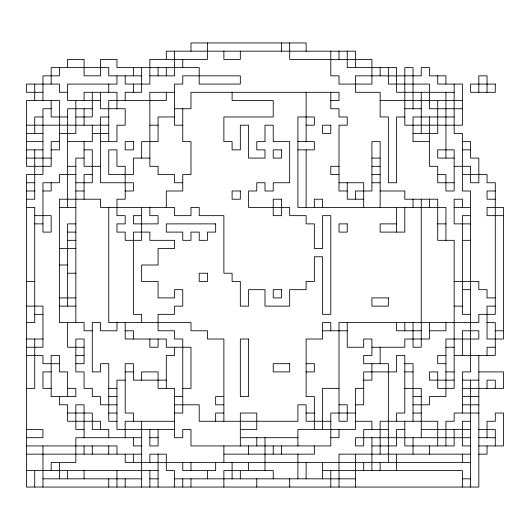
<?xml version="1.0" encoding="UTF-8"?>
<svg xmlns="http://www.w3.org/2000/svg" width="530" height="530" viewBox="0 0 530 530"><rect width="100%" height="100%" fill="white"/><g stroke="black" fill="none" stroke-linecap="round" stroke-linejoin="round"><path stroke-width="0.79" d="M141.636 75.843L108.743 75.843L108.743 67.621L51.171 67.621L51.171 84.071M149.864 75.843L174.536 75.843L174.536 51.171M42.95 92.293L26.5 92.293L26.5 84.071L59.4 84.071L59.4 92.293L67.621 92.293M174.536 92.293L149.864 92.293L149.864 166.307L158.086 166.307L158.086 174.536L174.536 174.536L174.536 182.757L182.757 182.757M454.157 92.293L396.586 92.293L396.586 67.621L347.243 67.621L347.243 51.171M100.514 100.514L67.621 100.514L67.621 84.071L116.964 84.071L116.964 75.843M330.793 100.514L339.014 100.514L339.014 92.293L190.985 92.293L190.985 108.743L174.536 108.743M380.136 100.514L462.379 100.514M51.171 108.743L42.95 108.743L42.95 174.536L26.5 174.536L26.5 487.05L478.828 487.05L478.828 355.464M92.293 108.743L67.621 108.743L67.621 207.429M404.807 108.743L421.257 108.743M462.379 108.743L429.485 108.743L429.485 84.071L388.364 84.071L388.364 67.621M42.95 116.964L34.722 116.964L34.722 133.414M67.621 116.964L51.171 116.964L51.171 100.514M75.843 116.964L92.293 116.964L92.293 92.293M108.743 116.964L100.514 116.964L100.514 182.757L133.414 182.757L133.414 190.985L125.193 190.985M174.536 116.964L158.086 116.964L158.086 141.636L141.636 141.636L141.636 158.086M404.807 116.964L396.586 116.964L396.586 182.757L388.364 182.757L388.364 116.964L380.136 116.964L380.136 92.293L355.464 92.293L355.464 75.843L421.257 75.843L421.257 67.621L429.485 67.621L429.485 75.843L445.929 75.843L445.929 84.071M454.157 116.964L413.036 116.964L413.036 141.636L429.485 141.636M26.5 125.193L108.743 125.193M149.864 125.193L158.086 125.193M182.757 125.193L174.536 125.193L174.536 84.071L182.757 84.071L182.757 75.843L240.328 75.843L240.328 84.071L199.207 84.071L199.207 67.621L116.964 67.621L116.964 59.4L100.514 59.4L100.514 75.843L84.071 75.843L84.071 59.4L67.621 59.4L67.621 67.621M306.121 125.193L314.343 125.193L314.343 116.964L297.9 116.964L297.9 207.429L445.929 207.429L445.929 240.328M26.5 133.414L42.95 133.414M59.4 133.414L75.843 133.414L75.843 100.514M92.293 133.414L108.743 133.414M413.036 133.414L437.707 133.414L437.707 100.514M26.5 141.636L42.95 141.636M59.4 141.636L51.171 141.636L51.171 166.307L26.5 166.307L26.5 100.514L59.4 100.514L59.4 149.864L51.171 149.864M67.621 141.636L92.293 141.636L92.293 125.193M100.514 141.636L116.964 141.636L116.964 125.193L125.193 125.193L125.193 108.743L100.514 108.743L100.514 92.293M297.9 141.636L314.343 141.636L314.343 149.864L297.9 149.864M462.379 141.636L470.6 141.636L470.6 158.086L478.828 158.086L478.828 182.757L470.6 182.757L470.6 166.307L454.157 166.307M26.5 149.864L42.95 149.864M84.071 149.864L92.293 149.864L92.293 182.757L75.843 182.757M462.379 149.864L470.6 149.864M26.5 158.086L51.171 158.086M84.071 158.086L75.843 158.086L75.843 322.571M149.864 158.086L133.414 158.086L133.414 174.536L108.743 174.536L108.743 149.864L116.964 149.864L116.964 166.307L125.193 166.307L125.193 199.207L116.964 199.207L116.964 215.657L125.193 215.657L125.193 223.879L116.964 223.879L116.964 232.1L125.193 232.1L125.193 240.328L141.636 240.328L141.636 207.429M371.914 158.086L380.136 158.086M454.157 158.086L437.707 158.086L437.707 149.864L454.157 149.864L454.157 190.985L445.929 190.985L445.929 174.536L437.707 174.536M67.621 166.307L75.843 166.307M100.514 166.307L84.071 166.307L84.071 141.636M339.014 166.307L330.793 166.307L330.793 174.536L339.014 174.536M371.914 166.307L380.136 166.307M75.843 174.536L59.4 174.536L59.4 182.757L42.95 182.757L42.95 232.1L51.171 232.1L51.171 215.657L34.722 215.657M92.293 174.536L84.071 174.536L84.071 199.207M371.914 174.536L380.136 174.536M462.379 174.536L487.05 174.536L487.05 182.757L495.278 182.757L495.278 314.343L478.828 314.343L478.828 322.571L339.014 322.571L339.014 421.257L347.243 421.257L347.243 404.807L339.014 404.807M26.5 182.757L34.722 182.757M339.014 182.757L363.693 182.757L363.693 207.429M371.914 182.757L380.136 182.757M454.157 182.757L437.707 182.757L437.707 166.307L429.485 166.307L429.485 116.964M26.5 190.985L34.722 190.985M42.95 190.985L51.171 190.985L51.171 182.757M75.843 190.985L84.071 190.985M347.243 190.985L339.014 190.985L339.014 125.193L347.243 125.193L347.243 116.964L339.014 116.964L339.014 108.743L330.793 108.743L330.793 92.293M380.136 190.985L404.807 190.985L404.807 199.207L437.707 199.207L437.707 240.328L454.157 240.328L454.157 388.364L437.707 388.364L437.707 371.914L429.485 371.914L429.485 380.136L454.157 380.136M495.278 190.985L487.05 190.985L487.05 199.207L495.278 199.207M26.5 199.207L34.722 199.207L34.722 149.864M363.693 199.207L347.243 199.207L347.243 182.757M26.5 207.429L34.722 207.429L34.722 322.571L26.5 322.571M59.4 207.429L75.843 207.429M454.157 207.429L470.6 207.429M141.636 215.657L133.414 215.657L133.414 223.879L158.086 223.879L158.086 215.657L149.864 215.657L149.864 207.429M470.6 215.657L462.379 215.657L462.379 314.343L470.6 314.343M503.5 215.657L487.05 215.657L487.05 207.429L503.5 207.429L503.5 339.014L487.05 339.014L487.05 306.121L495.278 306.121M34.722 223.879L42.95 223.879M75.843 223.879L67.621 223.879L67.621 306.121M396.586 223.879L380.136 223.879L380.136 232.1L404.807 232.1L404.807 207.429M437.707 223.879L445.929 223.879M470.6 223.879L454.157 223.879L454.157 199.207L462.379 199.207L462.379 207.429M67.621 232.1L75.843 232.1M67.621 240.328L75.843 240.328M462.379 240.328L470.6 240.328M59.4 248.55L75.843 248.55M59.4 265L67.621 265M67.621 273.222L75.843 273.222M26.5 281.45L34.722 281.45M454.157 281.45L478.828 281.45L478.828 289.671L487.05 289.671L487.05 297.9L495.278 297.9M462.379 289.671L470.6 289.671M59.4 297.9L75.843 297.9M26.5 306.121L42.95 306.121L42.95 347.243L26.5 347.243M59.4 306.121L75.843 306.121M454.157 306.121L462.379 306.121M34.722 314.343L42.95 314.343M487.05 322.571L495.278 322.571L495.278 355.464L454.157 355.464M92.293 330.793L84.071 330.793L84.071 322.571L59.4 322.571L59.4 199.207L100.514 199.207L100.514 207.429L174.536 207.429L174.536 215.657L190.985 215.657L190.985 207.429L199.207 207.429L199.207 215.657L223.879 215.657L223.879 273.222L232.1 273.222L232.1 281.45L240.328 281.45L240.328 306.121L248.55 306.121L248.55 289.671L265 289.671L265 306.121L289.671 306.121L289.671 289.671L306.121 289.671L306.121 281.45L314.343 281.45L314.343 256.778L322.571 256.778L322.571 314.343L330.793 314.343L330.793 215.657L322.571 215.657L322.571 248.55L314.343 248.55L314.343 223.879L306.121 223.879L306.121 215.657L289.671 215.657L289.671 207.429L248.55 207.429L248.55 190.985L256.778 190.985L256.778 182.757L265 182.757L265 190.985L273.222 190.985L273.222 182.757L289.671 182.757L289.671 141.636L273.222 141.636L273.222 125.193L265 125.193L265 141.636L256.778 141.636L256.778 149.864L265 149.864L265 158.086L248.55 158.086L248.55 125.193L240.328 125.193L240.328 149.864L232.1 149.864L232.1 141.636L223.879 141.636L223.879 116.964L273.222 116.964L273.222 100.514L232.1 100.514L232.1 92.293M125.193 330.793L133.414 330.793L133.414 339.014M322.571 330.793L347.243 330.793M421.257 330.793L396.586 330.793L396.586 322.571M429.485 330.793L445.929 330.793L445.929 322.571M495.278 330.793L503.5 330.793M26.5 339.014L42.95 339.014M84.071 347.243L67.621 347.243L67.621 322.571M371.914 347.243L404.807 347.243L404.807 339.014L429.485 339.014L429.485 322.571M445.929 347.243L454.157 347.243M495.278 347.243L487.05 347.243L487.05 355.464M26.5 355.464L42.95 355.464L42.95 363.693L59.4 363.693M75.843 355.464L84.071 355.464M445.929 355.464L437.707 355.464L437.707 363.693L445.929 363.693M75.843 363.693L84.071 363.693L84.071 339.014L75.843 339.014L75.843 371.914L84.071 371.914L84.071 388.364L92.293 388.364L92.293 396.586L100.514 396.586L100.514 404.807L116.964 404.807M306.121 363.693L314.343 363.693L314.343 371.914L306.121 371.914M404.807 363.693L413.036 363.693L413.036 421.257M51.171 371.914L42.95 371.914L42.95 388.364L51.171 388.364M125.193 371.914L133.414 371.914M404.807 371.914L413.036 371.914M445.929 371.914L454.157 371.914M478.828 371.914L503.5 371.914L503.5 388.364L462.379 388.364M125.193 380.136L116.964 380.136L116.964 429.485L174.536 429.485M166.307 380.136L133.414 380.136L133.414 363.693L125.193 363.693L125.193 413.036L133.414 413.036L133.414 421.257M363.693 380.136L371.914 380.136L371.914 363.693M462.379 380.136L478.828 380.136M26.5 388.364L34.722 388.364L34.722 339.014M67.621 388.364L75.843 388.364L75.843 396.586L51.171 396.586L51.171 355.464L59.4 355.464L59.4 371.914L67.621 371.914L67.621 396.586M108.743 388.364L116.964 388.364M182.757 388.364L190.985 388.364L190.985 347.243L166.307 347.243L166.307 339.014L125.193 339.014L125.193 322.571M339.014 388.364L322.571 388.364L322.571 429.485M363.693 388.364L355.464 388.364L355.464 429.485L297.9 429.485L297.9 445.929M404.807 388.364L421.257 388.364L421.257 437.707M108.743 396.586L116.964 396.586M174.536 396.586L182.757 396.586M223.879 396.586L215.657 396.586L215.657 404.807L223.879 404.807M413.036 396.586L421.257 396.586M462.379 396.586L478.828 396.586M174.536 404.807L199.207 404.807L199.207 421.257L297.9 421.257L297.9 404.807L306.121 404.807L306.121 421.257L330.793 421.257M355.464 404.807L363.693 404.807L363.693 371.914L396.586 371.914L396.586 355.464L404.807 355.464L404.807 413.036L396.586 413.036L396.586 421.257M413.036 404.807L429.485 404.807L429.485 396.586L445.929 396.586L445.929 339.014L478.828 339.014L478.828 330.793L462.379 330.793L462.379 355.464M462.379 404.807L478.828 404.807M67.621 413.036L92.293 413.036L92.293 429.485L108.743 429.485L108.743 437.707M108.743 413.036L116.964 413.036M174.536 413.036L182.757 413.036L182.757 339.014L174.536 339.014L174.536 330.793L158.086 330.793L158.086 314.343L174.536 314.343L174.536 306.121L182.757 306.121L182.757 289.671L174.536 289.671L174.536 297.9L158.086 297.9L158.086 281.45L141.636 281.45L141.636 265L158.086 265L158.086 248.55L174.536 248.55L174.536 240.328L149.864 240.328L149.864 232.1L133.414 232.1L133.414 314.343L141.636 314.343L141.636 322.571M223.879 413.036L215.657 413.036L215.657 421.257M306.121 413.036L314.343 413.036M355.464 413.036L330.793 413.036L330.793 445.929L190.985 445.929L190.985 429.485L182.757 429.485L182.757 437.707L174.536 437.707L174.536 388.364L158.086 388.364L158.086 371.914L141.636 371.914L141.636 380.136M413.036 413.036L421.257 413.036M478.828 413.036L454.157 413.036L454.157 421.257L445.929 421.257L445.929 445.929M116.964 421.257L108.743 421.257L108.743 363.693L100.514 363.693L100.514 371.914L92.293 371.914L92.293 322.571L100.514 322.571L100.514 330.793L116.964 330.793L116.964 322.571M174.536 421.257L125.193 421.257L125.193 437.707M355.464 421.257L371.914 421.257L371.914 429.485M470.6 421.257L462.379 421.257L462.379 445.929L470.6 445.929M26.5 429.485L42.95 429.485L42.95 437.707L26.5 437.707M84.071 429.485L75.843 429.485L75.843 404.807L84.071 404.807L84.071 437.707M240.328 429.485L256.778 429.485L256.778 413.036L240.328 413.036L240.328 445.929M388.364 429.485L363.693 429.485L363.693 445.929L355.464 445.929L355.464 437.707L470.6 437.707M404.807 429.485L396.586 429.485L396.586 445.929L371.914 445.929M421.257 429.485L470.6 429.485M478.828 429.485L495.278 429.485L495.278 445.929M141.636 437.707L75.843 437.707L75.843 462.379L51.171 462.379L51.171 470.6M149.864 437.707L158.086 437.707M240.328 437.707L297.9 437.707M330.793 437.707L339.014 437.707L339.014 429.485M478.828 437.707L495.278 437.707M26.5 445.929L116.964 445.929L116.964 454.157M141.636 445.929L133.414 445.929L133.414 437.707M478.828 445.929L503.5 445.929L503.5 413.036L495.278 413.036L495.278 421.257L487.05 421.257L487.05 437.707M26.5 454.157L141.636 454.157M223.879 454.157L314.343 454.157L314.343 445.929M470.6 454.157L339.014 454.157L339.014 487.05M478.828 454.157L487.05 454.157L487.05 445.929M470.6 462.379L125.193 462.379L125.193 454.157M26.5 470.6L158.086 470.6M322.571 470.6L462.379 470.6L462.379 487.05M42.95 478.828L141.636 478.828M149.864 478.828L158.086 478.828M174.536 478.828L355.464 478.828M462.379 478.828L470.6 478.828M495.278 388.364L495.278 380.136L487.05 380.136L487.05 388.364M487.05 92.293L487.05 75.843L478.828 75.843L478.828 92.293M470.6 380.136L470.6 487.05M462.379 413.036L462.379 371.914L470.6 371.914L470.6 190.985L462.379 190.985L462.379 133.414L454.157 133.414L454.157 84.071M462.379 454.157L462.379 462.379M454.157 429.485L454.157 445.929L404.807 445.929L404.807 421.257M445.929 92.293L445.929 158.086M437.707 75.843L437.707 84.071L462.379 84.071L462.379 125.193L404.807 125.193L404.807 67.621L413.036 67.621L413.036 108.743M437.707 445.929L437.707 421.257L380.136 421.257L380.136 454.157M429.485 199.207L429.485 207.429M429.485 445.929L429.485 454.157M421.257 92.293L421.257 133.414M421.257 199.207L421.257 347.243L413.036 347.243L413.036 322.571M413.036 199.207L413.036 207.429M413.036 437.707L413.036 454.157M404.807 322.571L404.807 330.793M396.586 207.429L396.586 232.1M396.586 454.157L396.586 470.6M388.364 462.379L388.364 363.693L363.693 363.693L363.693 355.464L371.914 355.464L371.914 339.014L363.693 339.014L363.693 347.243L347.243 347.243L347.243 322.571M380.136 67.621L380.136 75.843M380.136 207.429L380.136 141.636L371.914 141.636L371.914 190.985L355.464 190.985L355.464 199.207M380.136 347.243L380.136 363.693M380.136 462.379L380.136 470.6M371.914 437.707L371.914 470.6M363.693 462.379L363.693 470.6M355.464 67.621L355.464 51.171L166.307 51.171L166.307 59.4M355.464 454.157L355.464 487.05M339.014 51.171L339.014 59.4M330.793 51.171L330.793 75.843L339.014 75.843L339.014 84.071L371.914 84.071L371.914 59.4L289.671 59.4L289.671 42.95M330.793 330.793L330.793 322.571L322.571 322.571L322.571 339.014L306.121 339.014L306.121 396.586L314.343 396.586L314.343 429.485M330.793 470.6L330.793 487.05M322.571 207.429L322.571 199.207L314.343 199.207L314.343 207.429M322.571 462.379L322.571 478.828M306.121 51.171L306.121 42.95L190.985 42.95L190.985 51.171M306.121 92.293L306.121 141.636M306.121 149.864L306.121 207.429M306.121 462.379L306.121 478.828M297.9 454.157L297.9 478.828M289.671 478.828L289.671 487.05M281.45 42.95L281.45 51.171M281.45 445.929L281.45 454.157M273.222 445.929L273.222 454.157M273.222 478.828L273.222 470.6L223.879 470.6L223.879 487.05M265 437.707L265 470.6M256.778 437.707L256.778 445.929M256.778 478.828L256.778 487.05M248.55 445.929L248.55 454.157M248.55 462.379L248.55 470.6M240.328 51.171L240.328 59.4L223.879 59.4L223.879 51.171M240.328 470.6L240.328 478.828M232.1 462.379L232.1 478.828M223.879 421.257L223.879 339.014L207.429 339.014L207.429 330.793L190.985 330.793L190.985 322.571L108.743 322.571L108.743 207.429M223.879 445.929L223.879 462.379M215.657 462.379L215.657 470.6L182.757 470.6L182.757 462.379M207.429 42.95L207.429 59.4L149.864 59.4L149.864 84.071L125.193 84.071L125.193 75.843M207.429 470.6L207.429 478.828M190.985 462.379L190.985 470.6M190.985 478.828L190.985 487.05M182.757 59.4L182.757 67.621M182.757 108.743L182.757 141.636L190.985 141.636L190.985 174.536L182.757 174.536L182.757 190.985L166.307 190.985L166.307 207.429M182.757 478.828L182.757 487.05M174.536 347.243L174.536 355.464L166.307 355.464L166.307 388.364M174.536 487.05L174.536 470.6L166.307 470.6L166.307 454.157L149.864 454.157L149.864 462.379M166.307 67.621L166.307 75.843M166.307 92.293L166.307 100.514L108.743 100.514L108.743 141.636M158.086 67.621L158.086 75.843M158.086 339.014L158.086 347.243L149.864 347.243L149.864 339.014M158.086 429.485L158.086 445.929L149.864 445.929L149.864 429.485M158.086 454.157L158.086 487.05M149.864 470.6L149.864 487.05M141.636 67.621L141.636 92.293L125.193 92.293L125.193 100.514M141.636 421.257L141.636 487.05M133.414 67.621L133.414 75.843M133.414 84.071L133.414 92.293M133.414 454.157L133.414 462.379M125.193 478.828L125.193 487.05M116.964 108.743L116.964 92.293L84.071 92.293L84.071 100.514M116.964 470.6L116.964 487.05M108.743 84.071L108.743 92.293M108.743 445.929L108.743 454.157M108.743 478.828L108.743 487.05M100.514 429.485L100.514 421.257L67.621 421.257L67.621 404.807L59.4 404.807L59.4 396.586M92.293 445.929L92.293 454.157M84.071 108.743L84.071 125.193M84.071 445.929L84.071 454.157M84.071 470.6L84.071 478.828M67.621 470.6L67.621 478.828M59.4 67.621L59.4 75.843L42.95 75.843L42.95 100.514M59.4 462.379L59.4 478.828M42.95 445.929L42.95 487.05M34.722 84.071L34.722 100.514M34.722 470.6L34.722 487.05M495.278 84.071L470.6 84.071L470.6 92.293L495.278 92.293L495.278 84.071M330.793 125.193L322.571 125.193L322.571 133.414L330.793 133.414L330.793 125.193M133.414 141.636L125.193 141.636L125.193 149.864L133.414 149.864L133.414 141.636M281.45 149.864L273.222 149.864L273.222 158.086L281.45 158.086L281.45 149.864M240.328 190.985L232.1 190.985L232.1 199.207L240.328 199.207L240.328 190.985M281.45 199.207L273.222 199.207L273.222 215.657L281.45 215.657L281.45 199.207M215.657 223.879L166.307 223.879L166.307 232.1L182.757 232.1L182.757 240.328L190.985 240.328L190.985 232.1L199.207 232.1L199.207 240.328L207.429 240.328L207.429 232.1L215.657 232.1L215.657 223.879M347.243 223.879L339.014 223.879L339.014 232.1L347.243 232.1L347.243 223.879M207.429 273.222L199.207 273.222L199.207 281.45L207.429 281.45L207.429 273.222M281.45 289.671L273.222 289.671L273.222 297.9L281.45 297.9L281.45 289.671M388.364 297.9L371.914 297.9L371.914 306.121L388.364 306.121L388.364 297.9M248.55 339.014L240.328 339.014L240.328 396.586L248.55 396.586L248.55 339.014M289.671 363.693L273.222 363.693L273.222 371.914L289.671 371.914L289.671 363.693"/></g></svg>
